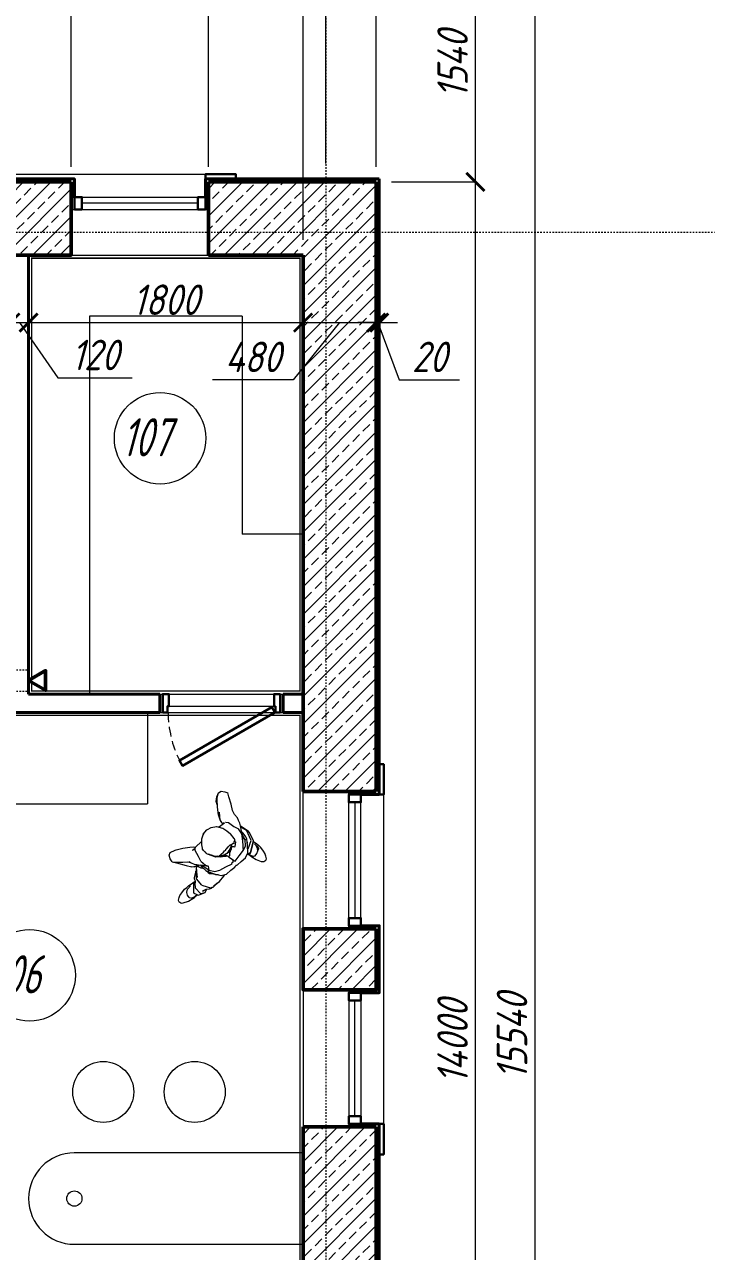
# Model space of a CAD drawing. Header units: millimetres. Extents: x 54 to 1314, y 20 to 614.
# Drawn here: x 272.2 to 317.4, y 488.7 to 569.2 of the extents above; entities that cross this region are included whole.
import ezdxf

# ---------------------------------------------------------------- set-up
doc = ezdxf.new("R2010")
doc.units = ezdxf.units.MM
for name, pattern in [('ACAD_ISO02W100', [15, 12, -3]), ('CENTER2', [1.125, 0.75, -0.125, 0.125, -0.125]), ('невидимая', [9.525, 6.35, -3.175])]:
    doc.linetypes.add(name, pattern=pattern)
for name, color, linetype, lineweight in [('A_ДВЕРИ', 106, 'Continuous', 30), ('A_ОКНА', 4, 'Continuous', 13), ('A_ПЕРЕГОР', 213, 'Continuous', 40), ('A_РАЗМ.ОСНОВНЫЕ', 4, 'Continuous', 13), ('A_ТЕХНОЛОГ', 36, 'Continuous', 9), ('А_МАРК.ПОМЕЩЕНИЙ', 173, 'Continuous', 20), ('А_НЕВИДИМЫЕ', 8, 'ACAD_ISO02W100', 9), ('А_ОК.ПЕРЕПЛЕТ', 4, 'Continuous', 30), ('А_ПЕРВЫЙ ПЛАН', 102, 'Continuous', 15), ('А_СТЕНЫ ГАЗОБЕТОН', 5, 'Continuous', 50), ('А_СТЕНЫ КИРПИЧ', 5, 'Continuous', 50), ('А_ШТУКАТУРКА ФАСАД', 7, 'Continuous', 15), ('Мебель', 34, 'Continuous', 9), ('ОСИ', 40, 'CENTER2', 18)]:
    doc.layers.add(name, color=color, linetype=linetype, lineweight=lineweight)
doc.styles.add('ROMANS', font='romans.shx', dxfattribs={"width": 0.8, "oblique": 15})
doc.styles.add('SPDS', font='romans.shx', dxfattribs={"width": 0.85, "oblique": 15})
doc.dimstyles.new('100', dxfattribs={"dimtxt": 2, "dimasz": 1.2, "dimexe": 0, "dimexo": 1, "dimgap": 0.5, "dimtad": 1, "dimdec": 0, "dimlfac": 100, "dimdsep": 46, "dimtxsty": 'ROMANS', "dimblk1": 'ARCHTICK', "dimblk2": 'ARCHTICK', "dimsah": 1, "dimcen": 2, "dimclrd": 256, "dimclre": 256, "dimclrt": 256, "dimadec": 0, "dimazin": 2, "dimtfac": 1, "dimtdec": 0, "dimtmove": 1, "dimatfit": 3, "dimfxl": 1, "dimtvp": 1.5, "dimtolj": 1, "dimtzin": 0, "dimlwd": -1, "dimlwe": -1, "dimarcsym": 0})
pattern_1 = [(45, (288818.3103, -36474.056), (-0.898025612, 0.898025612), []), (45, (288819.2083, -36474.056), (-0.898025612, 0.898025612), [0.635, -0.3175])]

# ---------------------------------------------------------------- blocks, each defined once
blk = doc.blocks.new('Дверь 800')
at = {"layer": 'A_ДВЕРИ', "lineweight": 9}
for p, q in [((-0.55, 1.2), (7.55, 1.2)), ((-0.55, 0), (7.55, 0)), ((-0.05, 0.4), (7.05, 0.4))]:
    blk.add_line(p, q, dxfattribs=at)
at = {"layer": 'A_ДВЕРИ'}
blk.add_lwpolyline([(-0.05, 0), (-0.05, 0.4), (0.05, 0.4), (0.05, 1.2), (-0.35, 1.2), (-0.35, 0), (-0.05, 0)], dxfattribs=at)
for points in [[(7.05, 0.4), (6.95, 0.4), (6.95, 1.2), (7.35, 1.2), (7.35, 0), (7.05, 0)], [(7, 0), (0.938, -3.5), (0.738, -3.154), (6.8, 0.346)]]:
    blk.add_lwpolyline(points, close=True, dxfattribs=at)
at = {"layer": 'A_ДВЕРИ', "linetype": 'невидимая', "lineweight": 9, "ltscale": 0.1}
blk.add_arc((7, 0), 7, 179.99998, 206.72419, dxfattribs=at)
blk = doc.blocks.new('_ARCHTICK')
at = {"color": 0, "linetype": 'ByBlock', "const_width": 0.15}
blk.add_lwpolyline([(-0.5, -0.5), (0.5, 0.5)], dxfattribs=at)
blk = doc.blocks.new('*D285')
at = {"layer": 'A_РАЗМ.ОСНОВНЫЕ', "transparency": 16777216}
for p, q in [((271.225, 545.665), (271.225, 549.686)), ((271.225, 549.686), (272.425, 549.686)), ((271.825, 549.686), (274.347, 546.064)), ((272.425, 545.498), (272.425, 549.686)), ((274.347, 546.064), (279.209, 546.064))]:
    blk.add_line(p, q, dxfattribs=at)
at = {"layer": 'Defpoints', "color": 0, "transparency": 16777216}
for p in [(272.425, 549.686), (271.225, 544.665), (272.425, 544.498)]:
    blk.add_point(p, dxfattribs=at)
at = {"layer": 'A_РАЗМ.ОСНОВНЫЕ', "transparency": 16777216, "xscale": 1.2, "yscale": 1.2, "zscale": 1.2, "rotation": 180}
blk.add_blockref('_ARCHTICK', (271.225, 549.686), dxfattribs=at)
at = {"layer": 'A_РАЗМ.ОСНОВНЫЕ', "transparency": 16777216, "xscale": 1.2, "yscale": 1.2, "zscale": 1.2}
blk.add_blockref('_ARCHTICK', (272.425, 549.686), dxfattribs=at)
at = {"layer": 'A_РАЗМ.ОСНОВНЫЕ', "transparency": 16777216, "insert": (276.778, 547.564), "char_height": 2, "attachment_point": 5, "style": 'ROMANS'}
blk.add_mtext('\\A1;120', dxfattribs=at)
blk = doc.blocks.new('*D286')
at = {"layer": 'A_РАЗМ.ОСНОВНЫЕ', "transparency": 16777216}
for p, q in [((272.425, 545.498), (272.425, 549.686)), ((272.425, 549.686), (290.425, 549.686)), ((290.425, 543.941), (290.425, 549.686))]:
    blk.add_line(p, q, dxfattribs=at)
at = {"layer": 'Defpoints', "color": 0, "transparency": 16777216}
for p in [(290.425, 549.686), (272.425, 544.498), (290.425, 542.941)]:
    blk.add_point(p, dxfattribs=at)
at = {"layer": 'A_РАЗМ.ОСНОВНЫЕ', "transparency": 16777216, "xscale": 1.2, "yscale": 1.2, "zscale": 1.2, "rotation": 180}
blk.add_blockref('_ARCHTICK', (272.425, 549.686), dxfattribs=at)
at = {"layer": 'A_РАЗМ.ОСНОВНЫЕ', "transparency": 16777216, "xscale": 1.2, "yscale": 1.2, "zscale": 1.2}
blk.add_blockref('_ARCHTICK', (290.425, 549.686), dxfattribs=at)
at = {"layer": 'A_РАЗМ.ОСНОВНЫЕ', "transparency": 16777216, "insert": (281.425, 551.186), "char_height": 2, "attachment_point": 5, "style": 'ROMANS'}
blk.add_mtext('\\A1;1800', dxfattribs=at)
blk = doc.blocks.new('*D296')
at = {"layer": 'A_РАЗМ.ОСНОВНЫЕ', "transparency": 16777216}
for p, q in [((251.225, 488.217), (251.225, 482.278)), ((290.425, 484.126), (290.425, 482.278)), ((251.225, 482.278), (290.425, 482.278))]:
    blk.add_line(p, q, dxfattribs=at)
at = {"layer": 'Defpoints', "color": 0, "transparency": 16777216}
for p in [(251.225, 489.217), (290.425, 485.126), (290.425, 482.278)]:
    blk.add_point(p, dxfattribs=at)
at = {"layer": 'A_РАЗМ.ОСНОВНЫЕ', "transparency": 16777216, "xscale": 1.2, "yscale": 1.2, "zscale": 1.2, "rotation": 180}
blk.add_blockref('_ARCHTICK', (251.225, 482.278), dxfattribs=at)
at = {"layer": 'A_РАЗМ.ОСНОВНЫЕ', "transparency": 16777216, "xscale": 1.2, "yscale": 1.2, "zscale": 1.2}
blk.add_blockref('_ARCHTICK', (290.425, 482.278), dxfattribs=at)
at = {"layer": 'A_РАЗМ.ОСНОВНЫЕ', "transparency": 16777216, "insert": (272.853, 483.778), "char_height": 2, "attachment_point": 5, "style": 'ROMANS'}
blk.add_mtext('\\A1;3920', dxfattribs=at)
blk = doc.blocks.new('J')
at = {"layer": 'Мебель'}
for p, q in [((1076.493, 1025.321), (1076.804, 1025.515)), ((1076.546, 1025.389), (1076.804, 1025.515)), ((1076.804, 1025.515), (1076.992, 1025.458)), ((1071.499, 1024.674), (1071.618, 1024.901)), ((1071.618, 1024.901), (1071.796, 1024.982)), ((1071.796, 1024.982), (1072.139, 1024.854)), ((1072.139, 1024.854), (1072.194, 1024.824)), ((1072.194, 1024.824), (1072.572, 1024.592)), ((1075.78, 1024.492), (1076.101, 1024.894)), ((1076.101, 1024.894), (1076.446, 1025.282)), ((1076.167, 1024.968), (1076.3, 1025.204)), ((1076.3, 1025.204), (1076.546, 1025.389)), ((1076.446, 1025.282), (1076.493, 1025.321)), ((1076.855, 1024.395), (1077.097, 1024.836)), ((1076.992, 1025.458), (1077.154, 1025.257)), ((1077.075, 1024.823), (1077.097, 1024.836)), ((1077.097, 1024.836), (1077.246, 1025.069)), ((1077.154, 1025.257), (1077.246, 1025.069)), ((1071.456, 1024.448), (1071.499, 1024.674)), ((1071.456, 1024.448), (1071.636, 1024.248)), ((1071.456, 1024.448), (1071.611, 1024.213)), ((1071.611, 1024.213), (1071.934, 1023.642)), ((1071.636, 1024.248), (1071.931, 1023.949)), ((1071.636, 1024.248), (1071.658, 1024.232)), ((1071.931, 1023.949), (1072.211, 1023.695)), ((1072.572, 1024.592), (1072.942, 1024.316)), ((1072.92, 1023.476), (1073.051, 1023.904)), ((1072.94, 1024.049), (1072.985, 1024.044)), ((1072.94, 1024.049), (1073.035, 1024.039)), ((1072.942, 1024.316), (1073.147, 1024.151)), ((1073.035, 1024.039), (1073.166, 1024.021)), ((1073.051, 1023.904), (1073.166, 1024.021)), ((1073.147, 1024.151), (1073.238, 1024.045)), ((1073.166, 1024.021), (1073.218, 1024.046)), ((1073.218, 1024.046), (1073.765, 1024.031)), ((1073.611, 1023.867), (1073.886, 1024.149)), ((1073.886, 1024.149), (1074.143, 1024.28)), ((1074.143, 1024.28), (1074.217, 1024.271)), ((1074.161, 1024.278), (1074.179, 1024.29)), ((1074.179, 1024.29), (1074.555, 1024.325)), ((1074.555, 1024.325), (1074.581, 1024.314)), ((1074.558, 1024.305), (1074.592, 1024.322)), ((1074.558, 1024.305), (1074.581, 1024.314)), ((1074.592, 1024.322), (1074.856, 1024.253)), ((1074.856, 1024.253), (1075.139, 1024.042)), ((1075.139, 1024.042), (1075.352, 1023.682)), ((1075.215, 1023.905), (1075.678, 1023.838)), ((1075.568, 1023.943), (1075.628, 1024.165)), ((1075.568, 1023.943), (1075.678, 1023.838)), ((1075.627, 1024.161), (1075.943, 1024.565)), ((1075.627, 1023.904), (1075.693, 1023.839)), ((1075.628, 1024.165), (1075.78, 1024.492)), ((1075.764, 1024.328), (1075.943, 1024.565)), ((1076.536, 1023.757), (1076.629, 1024.042)), ((1076.629, 1024.042), (1076.855, 1024.395)), ((1071.934, 1023.642), (1072.137, 1023.321)), ((1072.131, 1023.343), (1072.137, 1023.321)), ((1072.137, 1023.321), (1072.141, 1023.344)), ((1072.137, 1023.321), (1072.26, 1023.203)), ((1072.165, 1023.747), (1072.3, 1023.559)), ((1072.224, 1023.265), (1072.26, 1023.195)), ((1072.242, 1023.24), (1072.26, 1023.195)), ((1072.249, 1022.98), (1072.378, 1023.101)), ((1072.257, 1023.216), (1072.26, 1023.195)), ((1072.259, 1023.679), (1072.301, 1023.526)), ((1072.26, 1023.203), (1072.422, 1023.149)), ((1072.26, 1023.195), (1072.363, 1023.105)), ((1072.301, 1023.526), (1072.368, 1023.325)), ((1072.363, 1023.105), (1072.487, 1023.066)), ((1072.368, 1023.325), (1072.475, 1023.187)), ((1072.422, 1023.149), (1072.463, 1023.15)), ((1072.422, 1023.083), (1072.511, 1022.837)), ((1072.422, 1023.083), (1072.529, 1023.061)), ((1072.448, 1023.222), (1072.549, 1023.092)), ((1072.448, 1023.222), (1072.529, 1023.104)), ((1072.529, 1023.104), (1072.676, 1022.913)), ((1072.809, 1023.155), (1072.92, 1023.476)), ((1072.809, 1023.155), (1072.845, 1022.75)), ((1073.426, 1023.289), (1073.442, 1023.337)), ((1073.426, 1023.289), (1073.439, 1023.244)), ((1073.433, 1023.431), (1073.435, 1023.525)), ((1073.433, 1023.431), (1073.437, 1023.384)), ((1073.435, 1023.525), (1073.446, 1023.61)), ((1073.437, 1023.384), (1073.444, 1023.303)), ((1073.439, 1023.244), (1073.455, 1023.211)), ((1073.446, 1023.62), (1073.483, 1023.681)), ((1073.446, 1023.61), (1073.467, 1023.626)), ((1073.446, 1023.62), (1073.453, 1023.615)), ((1073.455, 1023.211), (1073.566, 1022.975)), ((1073.483, 1023.681), (1073.611, 1023.867)), ((1073.485, 1023.151), (1073.585, 1022.916)), ((1073.53, 1023.09), (1073.54, 1023.066)), ((1075.347, 1023.669), (1075.352, 1023.682)), ((1075.347, 1023.669), (1075.359, 1023.66)), ((1075.359, 1023.66), (1075.417, 1023.361)), ((1075.417, 1023.361), (1075.457, 1023.037)), ((1075.758, 1023.811), (1075.788, 1023.797)), ((1075.761, 1023.799), (1075.788, 1023.797)), ((1075.788, 1023.797), (1075.897, 1023.661)), ((1075.897, 1023.661), (1075.948, 1023.232)), ((1075.948, 1023.232), (1076.055, 1022.915)), ((1076.298, 1022.946), (1076.382, 1023.116)), ((1076.382, 1023.116), (1076.454, 1023.302)), ((1076.454, 1023.302), (1076.52, 1023.467)), ((1076.52, 1023.467), (1076.536, 1023.757)), ((1069.923, 1022.293), (1069.978, 1022.377)), ((1069.923, 1022.293), (1069.955, 1022.15)), ((1069.978, 1022.377), (1070.127, 1022.471)), ((1070.127, 1022.471), (1070.257, 1022.536)), ((1070.257, 1022.536), (1070.466, 1022.578)), ((1070.466, 1022.578), (1070.762, 1022.608)), ((1070.627, 1022.19), (1070.717, 1022.342)), ((1070.717, 1022.342), (1070.837, 1022.435)), ((1070.762, 1022.608), (1070.941, 1022.596)), ((1070.837, 1022.435), (1070.933, 1022.467)), ((1070.933, 1022.467), (1071.182, 1022.492)), ((1070.941, 1022.596), (1071.122, 1022.576)), ((1071.007, 1021.992), (1071.425, 1022.412)), ((1071.122, 1022.576), (1071.342, 1022.54)), ((1071.311, 1022.144), (1071.522, 1022.4)), ((1071.342, 1022.54), (1071.542, 1022.507)), ((1071.388, 1022.35), (1071.425, 1022.412)), ((1071.388, 1022.346), (1071.425, 1022.412)), ((1071.425, 1022.412), (1071.556, 1022.424)), ((1071.522, 1022.4), (1071.577, 1022.424)), ((1071.522, 1022.4), (1071.545, 1022.41)), ((1071.522, 1022.4), (1071.543, 1022.404)), ((1071.542, 1022.507), (1071.642, 1022.487)), ((1071.577, 1022.424), (1071.641, 1022.482)), ((1071.641, 1022.482), (1071.681, 1022.606)), ((1071.681, 1022.606), (1071.745, 1022.665)), ((1071.742, 1021.988), (1071.792, 1022.526)), ((1071.745, 1022.665), (1072.063, 1022.879)), ((1071.792, 1022.526), (1072.102, 1022.874)), ((1071.901, 1022.54), (1071.906, 1022.549)), ((1071.906, 1022.549), (1072.249, 1022.98)), ((1072.063, 1022.879), (1072.113, 1022.904)), ((1072.102, 1022.874), (1072.167, 1022.897)), ((1072.113, 1022.904), (1072.211, 1022.933)), ((1072.188, 1022.903), (1072.237, 1022.945)), ((1072.219, 1022.923), (1072.237, 1022.945)), ((1072.487, 1023.066), (1072.529, 1023.069)), ((1072.511, 1022.837), (1072.597, 1022.726)), ((1072.583, 1022.748), (1072.603, 1022.679)), ((1072.603, 1022.778), (1072.63, 1022.989)), ((1072.603, 1022.778), (1072.608, 1022.489)), ((1072.608, 1022.489), (1072.653, 1022.342)), ((1072.634, 1022.204), (1072.645, 1022.338)), ((1072.643, 1022.977), (1072.943, 1022.56)), ((1072.643, 1022.977), (1072.765, 1022.816)), ((1072.653, 1022.342), (1072.79, 1022.35)), ((1072.653, 1022.342), (1072.838, 1021.957)), ((1072.676, 1022.913), (1072.79, 1022.35)), ((1072.685, 1022.281), (1072.871, 1021.867)), ((1072.685, 1022.281), (1072.838, 1021.957)), ((1072.79, 1022.35), (1072.943, 1022.56)), ((1072.79, 1022.35), (1072.815, 1022.394)), ((1072.79, 1022.35), (1072.995, 1022.025)), ((1072.845, 1022.75), (1072.943, 1022.56)), ((1072.913, 1022.605), (1072.943, 1022.56)), ((1073.562, 1023.019), (1073.583, 1022.972)), ((1073.566, 1022.975), (1073.69, 1022.749)), ((1073.583, 1022.972), (1073.695, 1022.747)), ((1073.585, 1022.916), (1073.682, 1022.701)), ((1073.661, 1022.777), (1073.7, 1022.684)), ((1073.668, 1022.762), (1073.696, 1022.696)), ((1073.682, 1022.701), (1073.842, 1022.576)), ((1073.69, 1022.749), (1073.859, 1022.612)), ((1073.695, 1022.747), (1073.859, 1022.612)), ((1073.696, 1022.696), (1073.843, 1022.575)), ((1073.7, 1022.684), (1073.838, 1022.554)), ((1073.838, 1022.554), (1074.084, 1022.525)), ((1073.842, 1022.576), (1073.843, 1022.575)), ((1073.892, 1022.518), (1073.915, 1022.472)), ((1073.915, 1022.472), (1074.025, 1022.363)), ((1073.963, 1022.523), (1073.979, 1022.503)), ((1073.979, 1022.503), (1074.063, 1022.448)), ((1074.025, 1022.363), (1074.207, 1022.274)), ((1074.063, 1022.448), (1074.229, 1022.357)), ((1074.082, 1022.342), (1074.131, 1022.316)), ((1074.084, 1022.525), (1074.277, 1022.524)), ((1074.098, 1022.324), (1074.128, 1022.291)), ((1074.128, 1022.291), (1074.218, 1022.218)), ((1074.161, 1022.284), (1074.182, 1022.276)), ((1074.161, 1022.284), (1074.21, 1022.243)), ((1074.161, 1022.284), (1074.182, 1022.276)), ((1074.161, 1022.284), (1074.188, 1022.265)), ((1074.179, 1022.293), (1074.247, 1022.264)), ((1074.179, 1022.293), (1074.269, 1022.255)), ((1074.207, 1022.274), (1074.247, 1022.264)), ((1074.219, 1022.275), (1074.265, 1022.26)), ((1074.229, 1022.357), (1074.342, 1022.325)), ((1074.253, 1022.352), (1074.353, 1022.319)), ((1074.253, 1022.352), (1074.342, 1022.325)), ((1074.277, 1022.524), (1074.391, 1022.526)), ((1074.353, 1022.319), (1074.422, 1022.295)), ((1074.391, 1022.526), (1074.457, 1022.524)), ((1074.422, 1022.295), (1074.503, 1022.312)), ((1074.427, 1022.318), (1074.501, 1022.307)), ((1074.427, 1022.318), (1074.503, 1022.312)), ((1074.457, 1022.524), (1074.487, 1022.524)), ((1074.487, 1022.524), (1074.527, 1022.545)), ((1074.501, 1022.307), (1074.622, 1022.325)), ((1074.527, 1022.545), (1074.573, 1022.531)), ((1074.573, 1022.531), (1074.61, 1022.54)), ((1074.594, 1022.242), (1074.791, 1022.3)), ((1074.606, 1022.541), (1074.675, 1022.56)), ((1074.606, 1022.541), (1074.669, 1022.549)), ((1074.61, 1022.54), (1074.675, 1022.56)), ((1074.622, 1022.325), (1074.8, 1022.387)), ((1074.643, 1022.263), (1074.682, 1022.276)), ((1074.645, 1022.249), (1074.688, 1022.275)), ((1074.669, 1022.549), (1074.778, 1022.555)), ((1074.778, 1022.555), (1074.931, 1022.541)), ((1074.791, 1022.3), (1074.915, 1022.389)), ((1074.8, 1022.387), (1074.889, 1022.428)), ((1074.889, 1022.428), (1074.924, 1022.454)), ((1074.915, 1022.389), (1074.988, 1022.472)), ((1074.924, 1022.454), (1074.949, 1022.479)), ((1074.931, 1022.541), (1075.033, 1022.506)), ((1074.946, 1022.412), (1074.969, 1022.376)), ((1074.949, 1022.479), (1074.96, 1022.501)), ((1074.969, 1022.376), (1075.001, 1022.349)), ((1074.988, 1022.472), (1075.008, 1022.516)), ((1075.001, 1022.349), (1075.005, 1022.332)), ((1075.005, 1022.332), (1075.022, 1022.276)), ((1075.022, 1022.276), (1075.028, 1022.268)), ((1075.028, 1022.268), (1075.09, 1022.252)), ((1075.033, 1022.506), (1075.109, 1022.486)), ((1075.09, 1022.252), (1075.217, 1022.333)), ((1075.109, 1022.486), (1075.225, 1022.463)), ((1075.109, 1022.486), (1075.129, 1022.481)), ((1075.109, 1022.486), (1075.183, 1022.46)), ((1075.129, 1022.481), (1075.225, 1022.463)), ((1075.183, 1022.46), (1075.222, 1022.458)), ((1075.217, 1022.333), (1075.307, 1022.414)), ((1075.231, 1022.442), (1075.254, 1022.394)), ((1075.254, 1022.507), (1075.319, 1022.531)), ((1075.254, 1022.507), (1075.272, 1022.515)), ((1075.307, 1022.414), (1075.32, 1022.43)), ((1075.319, 1022.531), (1075.35, 1022.539)), ((1075.319, 1022.531), (1075.331, 1022.533)), ((1075.32, 1022.43), (1075.325, 1022.49)), ((1075.324, 1022.488), (1075.391, 1022.563)), ((1075.324, 1022.476), (1075.373, 1022.556)), ((1075.331, 1022.533), (1075.35, 1022.539)), ((1075.391, 1022.563), (1075.411, 1022.621)), ((1075.407, 1022.657), (1075.457, 1023.037)), ((1075.407, 1022.657), (1075.411, 1022.621)), ((1075.692, 1022.132), (1075.975, 1022.522)), ((1075.832, 1022.319), (1075.864, 1022.087)), ((1075.864, 1022.087), (1075.972, 1022.519)), ((1075.932, 1022.477), (1075.975, 1022.522)), ((1075.975, 1022.522), (1076.055, 1022.915)), ((1075.975, 1022.522), (1076.178, 1022.776)), ((1076.032, 1022.197), (1076.08, 1022.493)), ((1076.08, 1022.493), (1076.088, 1022.674)), ((1076.111, 1021.783), (1076.364, 1022.472)), ((1076.178, 1022.776), (1076.298, 1022.946)), ((1076.275, 1022.854), (1076.364, 1022.472)), ((1076.3, 1022.95), (1076.418, 1022.37)), ((1076.39, 1022.259), (1076.418, 1022.37)), ((1069.955, 1022.15), (1069.962, 1022.123)), ((1069.962, 1022.123), (1070.067, 1022.034)), ((1070.067, 1022.034), (1070.381, 1021.87)), ((1070.381, 1021.87), (1070.698, 1021.793)), ((1070.592, 1022.008), (1070.627, 1022.19)), ((1070.592, 1022.008), (1070.687, 1021.842)), ((1070.666, 1021.859), (1070.687, 1021.842)), ((1070.684, 1021.873), (1070.83, 1021.814)), ((1070.698, 1021.793), (1070.825, 1021.766)), ((1070.825, 1021.766), (1071.096, 1021.739)), ((1070.83, 1021.814), (1071.065, 1021.782)), ((1071.007, 1021.992), (1071.029, 1021.975)), ((1071.007, 1021.992), (1071.028, 1021.97)), ((1071.007, 1021.992), (1071.115, 1021.686)), ((1071.115, 1021.686), (1071.56, 1021.499)), ((1071.295, 1021.672), (1071.311, 1022.144)), ((1071.295, 1021.672), (1071.56, 1021.499)), ((1071.501, 1021.69), (1071.522, 1021.689)), ((1071.501, 1021.69), (1071.624, 1021.663)), ((1071.56, 1021.499), (1071.76, 1021.568)), ((1071.624, 1021.663), (1071.753, 1021.612)), ((1071.742, 1021.988), (1072.059, 1021.42)), ((1071.753, 1021.612), (1071.935, 1021.483)), ((1071.76, 1021.568), (1071.782, 1021.576)), ((1071.935, 1021.483), (1072.059, 1021.42)), ((1072.634, 1022.204), (1072.798, 1021.998)), ((1072.675, 1022.197), (1072.696, 1022.187)), ((1072.675, 1022.197), (1072.711, 1022.14)), ((1072.711, 1022.14), (1072.768, 1022.053)), ((1072.837, 1021.922), (1072.84, 1021.899)), ((1072.838, 1021.957), (1072.886, 1021.893)), ((1072.838, 1021.957), (1073.088, 1021.552)), ((1072.871, 1021.867), (1073.008, 1021.711)), ((1072.995, 1022.025), (1073.276, 1021.858)), ((1073.088, 1021.552), (1073.405, 1021.364)), ((1073.276, 1021.858), (1073.709, 1021.725)), ((1073.709, 1021.725), (1074.14, 1021.586)), ((1074.14, 1021.586), (1074.178, 1021.641)), ((1074.178, 1021.641), (1074.272, 1021.608)), ((1074.21, 1022.243), (1074.278, 1022.189)), ((1074.21, 1022.243), (1074.282, 1022.186)), ((1074.218, 1022.218), (1074.284, 1022.179)), ((1074.23, 1022.231), (1074.283, 1022.186)), ((1074.23, 1022.231), (1074.238, 1022.224)), ((1074.238, 1022.224), (1074.286, 1022.182)), ((1074.238, 1022.224), (1074.283, 1022.186)), ((1074.264, 1022.231), (1074.265, 1022.26)), ((1074.264, 1022.231), (1074.274, 1022.199)), ((1074.265, 1022.26), (1074.269, 1022.255)), ((1074.272, 1021.608), (1074.365, 1021.722)), ((1074.274, 1022.199), (1074.28, 1022.185)), ((1074.278, 1022.189), (1074.282, 1022.186)), ((1074.278, 1022.189), (1074.297, 1022.18)), ((1074.278, 1022.189), (1074.297, 1022.18)), ((1074.28, 1022.185), (1074.296, 1022.161)), ((1074.282, 1022.186), (1074.3, 1022.178)), ((1074.296, 1022.161), (1074.321, 1022.124)), ((1074.307, 1022.08), (1074.317, 1022.084)), ((1074.307, 1022.08), (1074.365, 1021.722)), ((1074.321, 1022.124), (1074.35, 1022.086)), ((1074.35, 1022.086), (1074.389, 1022.078)), ((1074.365, 1021.722), (1074.373, 1021.724)), ((1074.367, 1021.62), (1074.373, 1021.724)), ((1074.367, 1021.62), (1074.4, 1021.564)), ((1074.389, 1022.078), (1074.427, 1022.08)), ((1074.391, 1022.08), (1074.427, 1022.08)), ((1074.391, 1022.08), (1074.419, 1022.08)), ((1074.4, 1021.564), (1074.846, 1021.627)), ((1074.419, 1022.08), (1074.427, 1022.08)), ((1074.427, 1022.08), (1074.462, 1022.112)), ((1074.462, 1022.112), (1074.492, 1022.145)), ((1074.492, 1022.145), (1074.511, 1022.166)), ((1074.511, 1022.166), (1074.522, 1022.179)), ((1074.515, 1022.179), (1074.573, 1022.213)), ((1074.519, 1022.182), (1074.543, 1022.191)), ((1074.522, 1022.179), (1074.535, 1022.208)), ((1074.535, 1022.208), (1074.538, 1022.238)), ((1074.535, 1022.2), (1074.593, 1022.231)), ((1074.535, 1022.2), (1074.597, 1022.231)), ((1074.536, 1022.233), (1074.629, 1022.255)), ((1074.536, 1022.233), (1074.538, 1022.238)), ((1074.538, 1022.238), (1074.582, 1022.245)), ((1074.543, 1022.191), (1074.645, 1022.249)), ((1074.547, 1022.205), (1074.593, 1022.231)), ((1074.558, 1022.239), (1074.629, 1022.255)), ((1074.558, 1022.239), (1074.594, 1022.242)), ((1074.573, 1022.213), (1074.625, 1022.245)), ((1074.576, 1022.223), (1074.597, 1022.231)), ((1074.582, 1022.245), (1074.643, 1022.263)), ((1074.593, 1022.231), (1074.625, 1022.245)), ((1074.604, 1022.241), (1074.625, 1022.245)), ((1074.846, 1021.627), (1075.296, 1021.686)), ((1075.296, 1021.686), (1075.692, 1022.132)), ((1075.296, 1021.686), (1075.604, 1021.802)), ((1075.296, 1021.686), (1075.366, 1021.777)), ((1075.393, 1021.363), (1075.712, 1021.711)), ((1075.523, 1021.238), (1076.13, 1021.591)), ((1075.525, 1021.256), (1076.205, 1021.646)), ((1075.587, 1021.531), (1076.111, 1021.783)), ((1075.604, 1021.802), (1075.864, 1022.087)), ((1075.712, 1021.711), (1075.976, 1022.058)), ((1075.8, 1021.81), (1075.837, 1021.837)), ((1075.837, 1021.837), (1075.856, 1021.882)), ((1075.859, 1022.155), (1075.864, 1022.087)), ((1075.864, 1022.087), (1075.976, 1022.058)), ((1075.976, 1022.058), (1076.032, 1022.197)), ((1076.109, 1021.328), (1076.113, 1021.477)), ((1076.113, 1021.477), (1076.119, 1021.15)), ((1076.13, 1021.591), (1076.165, 1021.623)), ((1076.167, 1021.624), (1076.212, 1021.372)), ((1076.205, 1021.646), (1076.225, 1021.71)), ((1076.225, 1021.71), (1076.39, 1022.259)), ((1072.059, 1021.42), (1072.134, 1021.42)), ((1072.134, 1021.42), (1072.176, 1021.379)), ((1072.176, 1021.379), (1072.482, 1021.383)), ((1072.245, 1021.396), (1072.527, 1021.393)), ((1072.245, 1021.396), (1072.55, 1021.379)), ((1072.55, 1021.379), (1072.742, 1021.357)), ((1072.742, 1021.357), (1073.185, 1021.384)), ((1073.185, 1021.384), (1073.299, 1021.427)), ((1073.405, 1021.364), (1073.789, 1021.332)), ((1073.789, 1021.332), (1074.121, 1021.3)), ((1074.121, 1021.3), (1074.16, 1021.317)), ((1074.148, 1021.331), (1074.19, 1021.33)), ((1074.16, 1021.317), (1074.214, 1021.309)), ((1074.214, 1021.309), (1074.259, 1021.33)), ((1074.231, 1021.333), (1074.253, 1021.327)), ((1074.259, 1021.33), (1074.259, 1021.306)), ((1074.259, 1021.306), (1074.3, 1021.306)), ((1074.279, 1021.322), (1074.332, 1021.283)), ((1074.279, 1021.322), (1074.298, 1021.32)), ((1074.332, 1021.283), (1074.663, 1021.261)), ((1074.663, 1021.261), (1075.044, 1021.229)), ((1075.044, 1021.229), (1075.393, 1021.363)), ((1075.309, 1021.331), (1075.493, 1021.232)), ((1075.31, 1021.331), (1075.514, 1021.255)), ((1075.339, 1021.315), (1075.353, 1021.13)), ((1075.34, 1021.315), (1075.366, 1021.118)), ((1075.344, 1021.313), (1075.366, 1021.118)), ((1075.353, 1021.13), (1075.357, 1021.114)), ((1075.353, 1021.13), (1075.416, 1020.974)), ((1075.353, 1021.13), (1075.377, 1020.998)), ((1075.357, 1021.114), (1075.416, 1020.974)), ((1075.377, 1020.998), (1075.446, 1020.669)), ((1075.384, 1021.251), (1075.396, 1021.139)), ((1075.396, 1021.139), (1075.471, 1020.939)), ((1075.419, 1020.995), (1075.582, 1020.891)), ((1075.419, 1020.995), (1075.47, 1020.92)), ((1075.444, 1021.03), (1075.466, 1020.962)), ((1075.446, 1020.669), (1075.607, 1020.343)), ((1075.493, 1021.232), (1075.523, 1021.238)), ((1075.514, 1021.255), (1075.525, 1021.256)), ((1075.582, 1020.891), (1075.773, 1020.917)), ((1075.773, 1020.917), (1075.936, 1020.998)), ((1075.936, 1020.998), (1076.038, 1021.111)), ((1076.006, 1020.989), (1076.076, 1021.051)), ((1076.038, 1021.111), (1076.075, 1021.207)), ((1076.075, 1021.207), (1076.109, 1021.328)), ((1076.076, 1021.051), (1076.119, 1021.15)), ((1076.129, 1020.498), (1076.182, 1020.705)), ((1076.132, 1020.508), (1076.182, 1020.705)), ((1076.182, 1020.705), (1076.226, 1021.01)), ((1076.182, 1020.705), (1076.184, 1020.715)), ((1076.184, 1020.715), (1076.228, 1021.028)), ((1076.212, 1021.372), (1076.227, 1021.191)), ((1076.227, 1021.191), (1076.228, 1021.028)), ((1075.607, 1020.343), (1075.695, 1020.234)), ((1075.695, 1020.234), (1075.732, 1020.214)), ((1075.732, 1020.214), (1075.879, 1020.175)), ((1075.879, 1020.175), (1075.969, 1020.225)), ((1075.969, 1020.225), (1076.061, 1020.361)), ((1076.061, 1020.361), (1076.129, 1020.498)), ((1076.129, 1020.498), (1076.132, 1020.508))]:
    blk.add_line(p, q, dxfattribs=at)
blk = doc.blocks.new('*D308')
at = {"layer": 'A_РАЗМ.ОСНОВНЫЕ', "transparency": 16777216}
for p, q in [((295.225, 554.617), (295.225, 549.686)), ((292.825, 549.686), (289.776, 545.936)), ((290.425, 543.941), (290.425, 549.686)), ((290.425, 549.686), (295.225, 549.686)), ((289.776, 545.936), (284.482, 545.936))]:
    blk.add_line(p, q, dxfattribs=at)
at = {"layer": 'Defpoints', "color": 0, "transparency": 16777216}
for p in [(295.225, 555.617), (295.225, 549.686), (290.425, 542.941)]:
    blk.add_point(p, dxfattribs=at)
at = {"layer": 'A_РАЗМ.ОСНОВНЫЕ', "transparency": 16777216, "xscale": 1.2, "yscale": 1.2, "zscale": 1.2, "rotation": 180}
blk.add_blockref('_ARCHTICK', (290.425, 549.686), dxfattribs=at)
at = {"layer": 'A_РАЗМ.ОСНОВНЫЕ', "transparency": 16777216, "xscale": 1.2, "yscale": 1.2, "zscale": 1.2}
blk.add_blockref('_ARCHTICK', (295.225, 549.686), dxfattribs=at)
at = {"layer": 'A_РАЗМ.ОСНОВНЫЕ', "transparency": 16777216, "insert": (287.129, 547.436), "char_height": 2, "attachment_point": 5, "style": 'ROMANS'}
blk.add_mtext('\\A1;480', dxfattribs=at)
blk = doc.blocks.new('*D309')
at = {"layer": 'A_РАЗМ.ОСНОВНЫЕ', "transparency": 16777216}
for p, q in [((295.225, 554.617), (295.225, 549.686)), ((295.425, 554.617), (295.425, 549.686)), ((295.225, 549.686), (294.025, 549.686)), ((295.225, 549.686), (295.425, 549.686)), ((295.225, 549.686), (295.425, 549.686)), ((295.325, 549.686), (296.735, 545.936)), ((295.425, 549.686), (296.625, 549.686)), ((296.735, 545.936), (300.683, 545.936))]:
    blk.add_line(p, q, dxfattribs=at)
at = {"layer": 'Defpoints', "color": 0, "transparency": 16777216}
for p in [(295.225, 555.617), (295.425, 555.617), (295.425, 549.686)]:
    blk.add_point(p, dxfattribs=at)
at = {"layer": 'A_РАЗМ.ОСНОВНЫЕ', "transparency": 16777216, "xscale": 1.2, "yscale": 1.2, "zscale": 1.2}
blk.add_blockref('_ARCHTICK', (295.225, 549.686), dxfattribs=at)
at = {"layer": 'A_РАЗМ.ОСНОВНЫЕ', "transparency": 16777216, "xscale": 1.2, "yscale": 1.2, "zscale": 1.2, "rotation": 180}
blk.add_blockref('_ARCHTICK', (295.425, 549.686), dxfattribs=at)
at = {"layer": 'A_РАЗМ.ОСНОВНЫЕ', "transparency": 16777216, "insert": (298.709, 547.436), "char_height": 2, "attachment_point": 5, "style": 'ROMANS'}
blk.add_mtext('\\A1;20', dxfattribs=at)
blk = doc.blocks.new('*D322')
at = {"layer": 'A_РАЗМ.ОСНОВНЫЕ', "transparency": 16777216}
for p, q in [((296.225, 558.917), (301.736, 558.917)), ((301.736, 418.917), (301.736, 558.917)), ((296.425, 418.917), (301.736, 418.917))]:
    blk.add_line(p, q, dxfattribs=at)
at = {"layer": 'Defpoints', "color": 0, "transparency": 16777216}
for p in [(295.225, 558.917), (301.736, 558.917), (295.425, 418.917)]:
    blk.add_point(p, dxfattribs=at)
at = {"layer": 'A_РАЗМ.ОСНОВНЫЕ', "transparency": 16777216, "xscale": 1.2, "yscale": 1.2, "zscale": 1.2}
for p, rotation in [((301.736, 558.917), 90), ((301.736, 418.917), 270)]:
    blk.add_blockref('_ARCHTICK', p, dxfattribs=dict(at, rotation=rotation))
at = {"layer": 'A_РАЗМ.ОСНОВНЫЕ', "transparency": 16777216, "insert": (300.236, 502.502), "char_height": 2, "attachment_point": 5, "rotation": 90, "style": 'ROMANS'}
blk.add_mtext('\\A1;14000', dxfattribs=at)
blk = doc.blocks.new('*D341')
at = {"layer": 'A_РАЗМ.ОСНОВНЫЕ', "transparency": 16777216}
for p, q in [((273.225, 587.389), (274.091, 590.639)), ((274.091, 590.639), (279.384, 590.639)), ((271.225, 559.917), (271.225, 587.389)), ((271.225, 587.389), (275.225, 587.389)), ((275.225, 559.917), (275.225, 587.389))]:
    blk.add_line(p, q, dxfattribs=at)
at = {"layer": 'Defpoints', "color": 0, "transparency": 16777216}
for p in [(275.225, 587.389), (271.225, 558.917), (275.225, 558.917)]:
    blk.add_point(p, dxfattribs=at)
at = {"layer": 'A_РАЗМ.ОСНОВНЫЕ', "transparency": 16777216, "xscale": 1.2, "yscale": 1.2, "zscale": 1.2, "rotation": 180}
blk.add_blockref('_ARCHTICK', (271.225, 587.389), dxfattribs=at)
at = {"layer": 'A_РАЗМ.ОСНОВНЫЕ', "transparency": 16777216, "xscale": 1.2, "yscale": 1.2, "zscale": 1.2}
blk.add_blockref('_ARCHTICK', (275.225, 587.389), dxfattribs=at)
at = {"layer": 'A_РАЗМ.ОСНОВНЫЕ', "transparency": 16777216, "insert": (276.738, 592.139), "char_height": 2, "attachment_point": 5, "style": 'ROMANS'}
blk.add_mtext('\\A1;400', dxfattribs=at)
blk = doc.blocks.new('*D342')
at = {"layer": 'A_РАЗМ.ОСНОВНЫЕ', "transparency": 16777216}
for p, q in [((275.225, 559.917), (275.225, 587.389)), ((275.225, 587.389), (284.225, 587.389)), ((284.225, 559.917), (284.225, 587.389))]:
    blk.add_line(p, q, dxfattribs=at)
at = {"layer": 'Defpoints', "color": 0, "transparency": 16777216}
for p in [(284.225, 587.389), (275.225, 558.917), (284.225, 558.917)]:
    blk.add_point(p, dxfattribs=at)
at = {"layer": 'A_РАЗМ.ОСНОВНЫЕ', "transparency": 16777216, "xscale": 1.2, "yscale": 1.2, "zscale": 1.2, "rotation": 180}
blk.add_blockref('_ARCHTICK', (275.225, 587.389), dxfattribs=at)
at = {"layer": 'A_РАЗМ.ОСНОВНЫЕ', "transparency": 16777216, "xscale": 1.2, "yscale": 1.2, "zscale": 1.2}
blk.add_blockref('_ARCHTICK', (284.225, 587.389), dxfattribs=at)
at = {"layer": 'A_РАЗМ.ОСНОВНЫЕ', "transparency": 16777216, "insert": (279.725, 588.889), "char_height": 2, "attachment_point": 5, "style": 'ROMANS'}
blk.add_mtext('\\A1;900', dxfattribs=at)
blk = doc.blocks.new('*D343')
at = {"layer": 'A_РАЗМ.ОСНОВНЫЕ', "transparency": 16777216}
for p, q in [((284.225, 559.917), (284.225, 587.389)), ((284.225, 587.389), (290.425, 587.389)), ((290.425, 555.117), (290.425, 587.389))]:
    blk.add_line(p, q, dxfattribs=at)
at = {"layer": 'Defpoints', "color": 0, "transparency": 16777216}
for p in [(290.425, 587.389), (284.225, 558.917), (290.425, 554.117)]:
    blk.add_point(p, dxfattribs=at)
at = {"layer": 'A_РАЗМ.ОСНОВНЫЕ', "transparency": 16777216, "xscale": 1.2, "yscale": 1.2, "zscale": 1.2, "rotation": 180}
blk.add_blockref('_ARCHTICK', (284.225, 587.389), dxfattribs=at)
at = {"layer": 'A_РАЗМ.ОСНОВНЫЕ', "transparency": 16777216, "xscale": 1.2, "yscale": 1.2, "zscale": 1.2}
blk.add_blockref('_ARCHTICK', (290.425, 587.389), dxfattribs=at)
at = {"layer": 'A_РАЗМ.ОСНОВНЫЕ', "transparency": 16777216, "insert": (287.325, 588.889), "char_height": 2, "attachment_point": 5, "style": 'ROMANS'}
blk.add_mtext('\\A1;620', dxfattribs=at)
blk = doc.blocks.new('*D344')
at = {"layer": 'A_РАЗМ.ОСНОВНЫЕ', "transparency": 16777216}
for p, q in [((290.402, 590.639), (285.54, 590.639)), ((291.175, 587.389), (290.402, 590.639)), ((290.425, 555.117), (290.425, 587.389)), ((290.425, 587.389), (291.925, 587.389)), ((291.925, 560.117), (291.925, 587.389))]:
    blk.add_line(p, q, dxfattribs=at)
at = {"layer": 'Defpoints', "color": 0, "transparency": 16777216}
for p in [(291.925, 587.389), (291.925, 559.117), (290.425, 554.117)]:
    blk.add_point(p, dxfattribs=at)
at = {"layer": 'A_РАЗМ.ОСНОВНЫЕ', "transparency": 16777216, "xscale": 1.2, "yscale": 1.2, "zscale": 1.2, "rotation": 180}
blk.add_blockref('_ARCHTICK', (290.425, 587.389), dxfattribs=at)
at = {"layer": 'A_РАЗМ.ОСНОВНЫЕ', "transparency": 16777216, "xscale": 1.2, "yscale": 1.2, "zscale": 1.2}
blk.add_blockref('_ARCHTICK', (291.925, 587.389), dxfattribs=at)
at = {"layer": 'A_РАЗМ.ОСНОВНЫЕ', "transparency": 16777216, "insert": (287.971, 592.139), "char_height": 2, "attachment_point": 5, "style": 'ROMANS'}
blk.add_mtext('\\A1;150', dxfattribs=at)
blk = doc.blocks.new('*D345')
at = {"layer": 'A_РАЗМ.ОСНОВНЫЕ', "transparency": 16777216}
for p, q in [((293.575, 587.389), (294.534, 590.639)), ((294.534, 590.639), (299.904, 590.639)), ((291.925, 560.117), (291.925, 587.389)), ((291.925, 587.389), (295.225, 587.389)), ((295.225, 559.917), (295.225, 587.389))]:
    blk.add_line(p, q, dxfattribs=at)
at = {"layer": 'Defpoints', "color": 0, "transparency": 16777216}
for p in [(295.225, 587.389), (291.925, 559.117), (295.225, 558.917)]:
    blk.add_point(p, dxfattribs=at)
at = {"layer": 'A_РАЗМ.ОСНОВНЫЕ', "transparency": 16777216, "xscale": 1.2, "yscale": 1.2, "zscale": 1.2, "rotation": 180}
blk.add_blockref('_ARCHTICK', (291.925, 587.389), dxfattribs=at)
at = {"layer": 'A_РАЗМ.ОСНОВНЫЕ', "transparency": 16777216, "xscale": 1.2, "yscale": 1.2, "zscale": 1.2}
blk.add_blockref('_ARCHTICK', (295.225, 587.389), dxfattribs=at)
at = {"layer": 'A_РАЗМ.ОСНОВНЫЕ', "transparency": 16777216, "insert": (297.219, 592.139), "char_height": 2, "attachment_point": 5, "style": 'ROMANS'}
blk.add_mtext('\\A1;330', dxfattribs=at)
blk = doc.blocks.new('*D448')
at = {"layer": 'A_РАЗМ.ОСНОВНЫЕ', "transparency": 16777216}
for p, q in [((253.425, 574.317), (301.736, 574.317)), ((301.736, 558.917), (301.736, 574.317)), ((296.225, 558.917), (301.736, 558.917))]:
    blk.add_line(p, q, dxfattribs=at)
at = {"layer": 'Defpoints', "color": 0, "transparency": 16777216}
for p in [(252.425, 574.317), (301.736, 574.317), (295.225, 558.917)]:
    blk.add_point(p, dxfattribs=at)
at = {"layer": 'A_РАЗМ.ОСНОВНЫЕ', "transparency": 16777216, "xscale": 1.2, "yscale": 1.2, "zscale": 1.2}
for p, rotation in [((301.736, 574.317), 90), ((301.736, 558.917), 270)]:
    blk.add_blockref('_ARCHTICK', p, dxfattribs=dict(at, rotation=rotation))
at = {"layer": 'A_РАЗМ.ОСНОВНЫЕ', "transparency": 16777216, "insert": (300.236, 566.617), "char_height": 2, "attachment_point": 5, "rotation": 90, "style": 'ROMANS'}
blk.add_mtext('\\A1;1540', dxfattribs=at)
blk = doc.blocks.new('*D449')
at = {"layer": 'A_РАЗМ.ОСНОВНЫЕ', "transparency": 16777216}
for p, q in [((253.425, 574.317), (305.633, 574.317)), ((305.633, 574.317), (305.633, 418.917)), ((296.425, 418.917), (305.633, 418.917))]:
    blk.add_line(p, q, dxfattribs=at)
at = {"layer": 'Defpoints', "color": 0, "transparency": 16777216}
for p in [(252.425, 574.317), (295.425, 418.917), (305.633, 418.917)]:
    blk.add_point(p, dxfattribs=at)
at = {"layer": 'A_РАЗМ.ОСНОВНЫЕ', "transparency": 16777216, "xscale": 1.2, "yscale": 1.2, "zscale": 1.2}
for p, rotation in [((305.633, 574.317), 90), ((305.633, 418.917), 270)]:
    blk.add_blockref('_ARCHTICK', p, dxfattribs=dict(at, rotation=rotation))
at = {"layer": 'A_РАЗМ.ОСНОВНЫЕ', "transparency": 16777216, "insert": (304.133, 502.852), "char_height": 2, "attachment_point": 5, "rotation": 90, "style": 'ROMANS'}
blk.add_mtext('\\A1;15540', dxfattribs=at)

msp = doc.modelspace()

# ---------------------------------------------------------------- hatches: boundary and pattern name
at = {"layer": 'А_СТЕНЫ ГАЗОБЕТОН', "lineweight": 9, "ltscale": 100}
h = msp.add_hatch(dxfattribs=at)
h.set_pattern_fill('ANSI33', color=256, scale=0.2, style=0)
h.set_pattern_definition(pattern_1)
h.paths.add_polyline_path([(284.225, 558.917), (284.225, 554.117), (290.425, 554.117), (290.425, 518.917), (295.225, 518.917), (295.225, 558.917)])
h.paths.add_polyline_path([(275.225, 554.117), (275.225, 558.917), (271.225, 558.917), (271.225, 554.117)])
h = msp.add_hatch(dxfattribs=at)
h.set_pattern_fill('ANSI33', color=256, scale=0.2, style=0)
h.set_pattern_definition([(45, (288750.0103, -36536.056), (-0.898025612, 0.898025612), []), (45, (288750.9083, -36536.056), (-0.898025612, 0.898025612), [0.635, -0.3175])])
h.paths.add_polyline_path([(295.225, 509.917), (290.425, 509.917), (290.425, 505.917), (295.225, 505.917)])
h = msp.add_hatch(dxfattribs=at)
h.set_pattern_fill('ANSI33', color=256, scale=0.2, style=0)
h.set_pattern_definition(pattern_1)
h.paths.add_polyline_path([(283.225, 446.917), (295.225, 446.917), (295.225, 496.917), (290.425, 496.917), (290.425, 451.717), (283.225, 451.717)])

# ---------------------------------------------------------------- linework, layer by layer
at = {"layer": 'A_ОКНА'}
for p, q in [((275.225, 557.917), (284.225, 557.917)), ((275.225, 557.117), (284.225, 557.117)), ((283.525, 557.517), (275.925, 557.517)), ((293.425, 509.917), (293.425, 518.917)), ((294.225, 509.917), (294.225, 518.917)), ((293.825, 518.217), (293.825, 510.617)), ((293.425, 505.917), (293.425, 496.917)), ((294.225, 505.917), (294.225, 496.917)), ((293.825, 497.617), (293.825, 505.217))]:
    msp.add_line(p, q, dxfattribs=at)
at = {"layer": 'A_ПЕРЕГОР'}
for p, q in [((284.025, 559.117), (295.425, 559.117)), ((284.025, 557.917), (284.025, 559.117)), ((295.425, 518.717), (295.425, 559.117)), ((272.425, 554.117), (272.425, 525.317)), ((272.425, 525.317), (281.025, 525.317)), ((281.025, 525.317), (281.025, 524.117)), ((289.125, 525.317), (290.425, 525.317)), ((289.125, 524.117), (289.125, 525.317)), ((251.225, 524.117), (281.025, 524.117)), ((289.125, 524.117), (290.425, 524.117)), ((294.225, 518.717), (295.425, 518.717)), ((294.225, 497.117), (295.425, 497.117)), ((295.425, 418.917), (295.425, 497.117))]:
    msp.add_line(p, q, dxfattribs=at)
for points in [[(275.425, 557.917), (275.425, 559.117), (271.025, 559.117), (271.025, 557.917)], [(294.225, 505.717), (295.425, 505.717), (295.425, 510.117), (294.225, 510.117)]]:
    msp.add_lwpolyline(points, dxfattribs=at)
at = {"layer": 'A_ТЕХНОЛОГ'}
for p, q in [((286.425, 550.117), (276.425, 550.117)), ((276.425, 550.117), (276.425, 525.317)), ((286.425, 550.117), (286.425, 535.817)), ((290.425, 535.817), (286.425, 535.817)), ((280.225, 524.117), (280.225, 518.117)), ((257.225, 518.117), (280.225, 518.117))]:
    msp.add_line(p, q, dxfattribs=at)
for points in [[(290.425, 495.217), (275.412, 495.217)], [(275.412, 489.217), (290.425, 489.217)]]:
    msp.add_lwpolyline(points, dxfattribs=at)
for centre, radius in [((277.319, 499.217), 2), ((283.319, 499.217), 2), ((275.425, 492.217), 0.5)]:
    msp.add_circle(centre, radius, dxfattribs=at)
msp.add_arc((275.425, 492.217), 3, 90, 270, dxfattribs=at)
at = {"layer": 'Defpoints', "ltscale": 100, "const_width": 0.1}
for points in [[(272.625, 525.517), (290.225, 525.517), (290.225, 553.917), (272.625, 553.917)], [(251.425, 451.917), (290.225, 451.917), (290.225, 523.917), (251.425, 523.917), (251.425, 490.617), (257.925, 490.617), (257.925, 489.017), (247.225, 489.017), (247.225, 458.417), (251.425, 458.417)]]:
    msp.add_lwpolyline(points, close=True, dxfattribs=at)
at = {"layer": 'А_МАРК.ПОМЕЩЕНИЙ'}
for centre in [(281.047, 542.095), (272.489, 506.864)]:
    msp.add_circle(centre, 3, dxfattribs=at)
at = {"layer": 'А_НЕВИДИМЫЕ', "ltscale": 0.0001}
for p, q in [((251.225, 526.917), (272.425, 526.917)), ((251.225, 525.517), (272.425, 525.517))]:
    msp.add_line(p, q, dxfattribs=at)
at = {"layer": 'А_ОК.ПЕРЕПЛЕТ'}
for points in [[(275.425, 557.917), (275.425, 557.117), (275.925, 557.117), (275.925, 557.917)], [(284.025, 557.917), (284.025, 557.117), (283.525, 557.117), (283.525, 557.917)], [(294.225, 518.717), (293.425, 518.717), (293.425, 518.217), (294.225, 518.217)], [(294.225, 510.117), (293.425, 510.117), (293.425, 510.617), (294.225, 510.617)], [(294.225, 505.717), (293.425, 505.717), (293.425, 505.217), (294.225, 505.217)], [(294.225, 497.117), (293.425, 497.117), (293.425, 497.617), (294.225, 497.617)]]:
    msp.add_lwpolyline(points, close=True, dxfattribs=at)
at = {"layer": 'А_ПЕРВЫЙ ПЛАН', "ltscale": 100}
for p, q in [((262.425, 559.417), (284.025, 559.417)), ((275.225, 554.117), (284.225, 554.117)), ((290.425, 509.917), (290.425, 518.917)), ((295.727, 497.117), (295.727, 518.717)), ((290.425, 505.917), (290.425, 496.917))]:
    msp.add_line(p, q, dxfattribs=at)
at = {"layer": 'А_СТЕНЫ ГАЗОБЕТОН', "ltscale": 100}
for p, q in [((284.225, 558.917), (295.225, 558.917)), ((284.225, 554.117), (284.225, 558.917)), ((295.225, 518.917), (295.225, 558.917)), ((284.225, 554.117), (284.225, 557.917)), ((284.225, 554.117), (290.425, 554.117)), ((290.425, 554.117), (290.425, 518.917)), ((290.425, 518.917), (294.225, 518.917)), ((290.425, 518.917), (295.225, 518.917)), ((290.425, 496.917), (290.425, 451.717)), ((290.425, 496.917), (294.225, 496.917)), ((290.425, 496.917), (295.225, 496.917)), ((295.225, 446.917), (295.225, 496.917))]:
    msp.add_line(p, q, dxfattribs=at)
for points in [[(275.225, 558.917), (271.225, 558.917), (271.225, 554.117), (275.225, 554.117)], [(295.225, 509.917), (290.425, 509.917), (290.425, 505.917), (295.225, 505.917)]]:
    msp.add_lwpolyline(points, close=True, dxfattribs=at)
at = {"layer": 'А_СТЕНЫ КИРПИЧ', "color": 4, "ltscale": 100}
msp.add_lwpolyline([(272.425, 526.217), (273.541, 525.572), (273.541, 526.861)], close=True, dxfattribs=at)
at = {"layer": 'А_ШТУКАТУРКА ФАСАД', "color": 7, "lineweight": 30}
for points in [[(284.025, 559.117), (286.025, 559.117), (286.025, 559.417), (284.025, 559.417)], [(295.425, 518.717), (295.425, 520.717), (295.725, 520.717), (295.725, 518.717)], [(295.425, 497.117), (295.425, 495.117), (295.725, 495.117), (295.725, 497.117)]]:
    msp.add_lwpolyline(points, close=True, dxfattribs=at)
at = {"layer": 'ОСИ', "ltscale": 0.01}
for p, q in [((291.925, 595.481), (291.925, 404.005)), ((130.389, 555.617), (317.415, 555.617))]:
    msp.add_line(p, q, dxfattribs=at)

# ---------------------------------------------------------------- block references
at = {"layer": 'A_РАЗМ.ОСНОВНЫЕ'}
msp.add_blockref('Дверь 800', (281.575, 524.117), dxfattribs=at)
at = {"layer": 'A_ТЕХНОЛОГ', "rotation": 44.99999999999996}
msp.add_blockref('J', (248.607, -967.721), dxfattribs=at)

# ---------------------------------------------------------------- texts
at = {"layer": 'А_МАРК.ПОМЕЩЕНИЙ', "style": 'SPDS', "oblique": 15, "width": 0.65}
for s, p in [('107', (278.525, 540.913)), ('106', (269.968, 505.682))]:
    msp.add_text(s, height=2.5, dxfattribs=at).set_placement(p)

# ---------------------------------------------------------------- dimensions: what is measured, and where the dimension line sits
at = {"layer": 'A_РАЗМ.ОСНОВНЫЕ'}
for base, p1, p2, picture, middle in [((275.225, 587.389), (271.225, 558.917), (275.225, 558.917), '*D341', (274.591, 590.639)), ((291.925, 587.389), (290.425, 554.117), (291.925, 559.117), '*D344', (289.902, 590.639)), ((295.225, 587.389), (291.925, 559.117), (295.225, 558.917), '*D345', (295.034, 590.639)), ((295.225, 549.686), (290.425, 542.941), (295.225, 555.617), '*D308', (289.276, 545.936)), ((295.425, 549.686), (295.225, 555.617), (295.425, 555.617), '*D309', (297.235, 545.936)), ((272.425, 549.686), (271.225, 544.665), (272.425, 544.498), '*D285', (274.847, 546.064)), ((290.425, 482.278), (251.225, 489.217), (290.425, 485.126), '*D296', (272.853, 482.278))]:
    dim = msp.add_linear_dim(base=base, p1=p1, p2=p2, dimstyle='100', dxfattribs=at)
    dim.commit()
    dim.dimension.update_dxf_attribs({"geometry": picture, "text_midpoint": middle, "dimtype": 160})
for base, p1, p2, picture, middle in [((284.225, 587.389), (275.225, 558.917), (284.225, 558.917), '*D342', (279.725, 588.889)), ((290.425, 587.389), (284.225, 558.917), (290.425, 554.117), '*D343', (287.325, 588.889)), ((290.425, 549.686), (272.425, 544.498), (290.425, 542.941), '*D286', (281.425, 551.186))]:
    dim = msp.add_linear_dim(base=base, p1=p1, p2=p2, dimstyle='100', dxfattribs=at)
    dim.commit()
    dim.dimension.update_dxf_attribs({"geometry": picture, "text_midpoint": middle})
dim = msp.add_linear_dim(base=(301.736, 574.317), p1=(295.225, 558.917), p2=(252.425, 574.317), angle=90, dimstyle='100', dxfattribs=at)
dim.commit()
dim.dimension.update_dxf_attribs({"geometry": '*D448', "text_midpoint": (300.236, 566.617)})
for base, p1, p2, picture, middle in [((305.633, 418.917), (252.425, 574.317), (295.425, 418.917), '*D449', (305.633, 502.852)), ((301.736, 558.917), (295.425, 418.917), (295.225, 558.917), '*D322', (301.736, 502.502))]:
    dim = msp.add_linear_dim(base=base, p1=p1, p2=p2, angle=90, dimstyle='100', dxfattribs=at)
    dim.commit()
    dim.dimension.update_dxf_attribs({"geometry": picture, "text_midpoint": middle, "dimtype": 160})

doc.saveas('drawing.dxf')
